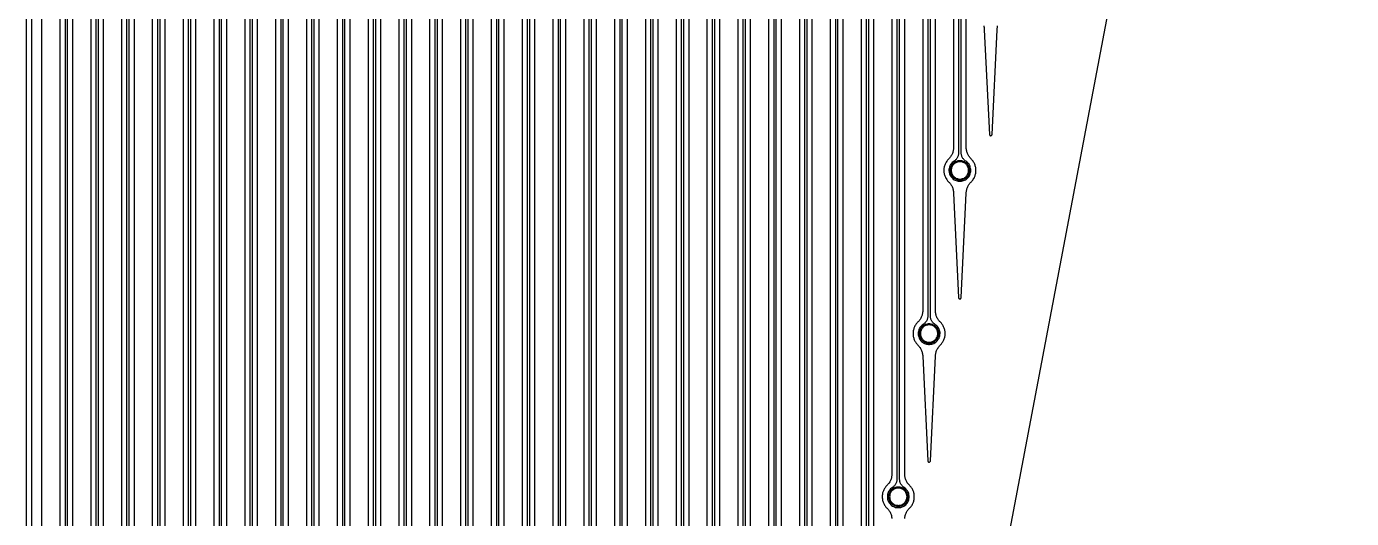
# Model space of a CAD drawing. Header units: metres. Extents: x -1805 to 1655, y -683 to 39617.
# Drawn here: x -2 to 1030, y 3348 to 3731 of the extents above; entities that cross this region are included whole.
import ezdxf

# ---------------------------------------------------------------- set-up
doc = ezdxf.new("R2010")
doc.units = ezdxf.units.M
for name, color, linetype in [('Etching', 5, 'CONTINUOUS'), ('Metal', 4, 'CONTINUOUS'), ('pad_etching', 1, 'CONTINUOUS'), ('PEDOT_SIROF', 6, 'CONTINUOUS')]:
    doc.layers.add(name, color=color, linetype=linetype)

msp = doc.modelspace()

# ---------------------------------------------------------------- linework, layer by layer
at = {"layer": 'Etching'}
for points in [[(1030, 11433.1), (860.1, 9457.2), (860.1, 9457), (858.3, 9436.5), (858, 9436.5), (858, 3836.5), (35.3, -497.7)], [(24, 9134.2), (24, -45.8)], [(34, -45.8), (34, 9134.2)], [(48, 9134.2), (48, 81.1)], [(58, 81.1), (58, 9134.2)], [(72, 9134.2), (72, 208.1)], [(82, 208.1), (82, 9134.2)], [(96, 9134.2), (96, 335.1)], [(106, 335.1), (106, 9134.2)], [(120, 9134.2), (120, 462.1)], [(130, 462.1), (130, 9134.2)], [(144, 9134.2), (144, 589.1)], [(154, 589.1), (154, 9134.2)], [(168, 9134.2), (168, 716.1)], [(178, 716.1), (178, 9134.2)], [(192, 9134.2), (192, 843)], [(202, 843), (202, 9134.2)], [(216, 9134.2), (216, 970)], [(226, 970), (226, 9134.2)], [(240, 9134.2), (240, 1097)], [(250, 1097), (250, 9134.2)], [(264, 9134.2), (264, 1224)], [(274, 1224), (274, 9134.2)], [(288, 9134.2), (288, 1351)], [(298, 1351), (298, 9134.2)], [(312, 9134.2), (312, 1478)], [(322, 1478), (322, 9134.2)], [(336, 9134.2), (336, 1604.9)], [(346, 1604.9), (346, 9134.2)], [(360, 9134.2), (360, 1731.9)], [(370, 1731.9), (370, 9134.2)], [(384, 9134.2), (384, 1858.9)], [(394, 1858.9), (394, 9134.2)], [(408, 9134.2), (408, 1985.9)], [(418, 1985.9), (418, 9134.2)], [(432, 9134.2), (432, 2112.9)], [(442, 2112.9), (442, 9134.2)], [(456, 9134.2), (456, 2239.9)], [(466, 2239.9), (466, 9134.2)], [(480, 9134.2), (480, 2366.8)], [(490, 2366.8), (490, 9134.2)], [(504, 9134.2), (504, 2493.8)], [(514, 2493.8), (514, 9134.2)], [(528, 9134.2), (528, 2620.8)], [(538, 2620.8), (538, 9134.2)], [(552, 9134.2), (552, 2747.8)], [(562, 2747.8), (562, 9134.2)], [(576, 9134.2), (576, 2874.8)], [(586, 2874.8), (586, 9134.2)], [(600, 9134.2), (600, 3001.8)], [(610, 3001.8), (610, 9134.2)], [(624, 9134.2), (624, 3128.8)], [(634, 3128.8), (634, 9134.2)], [(648, 9134.2), (648, 3255.7)], [(658, 3255.7), (658, 9134.2)], [(672, 9134.2), (672, 3382.7), (672, 3382.1), (671.9, 3381.4), (671.8, 3380.8), (671.7, 3380.2), (671.6, 3379.5), (671.4, 3378.9), (671.2, 3378.3), (670.9, 3377.7), (670.6, 3377.2), (670.3, 3376.6), (670, 3376), (669.6, 3375.5), (669.2, 3375), (668.8, 3374.5), (668.3, 3374.1), (667.9, 3373.6), (667.4, 3373.1), (667, 3372.6), (666.7, 3372.1), (666.3, 3371.6), (666, 3371), (665.7, 3370.4), (665.4, 3369.8), (665.2, 3369.2), (665, 3368.6), (664.8, 3368), (664.7, 3367.3), (664.6, 3366.7), (664.5, 3366.1), (664.5, 3365.4), (664.5, 3364.8), (664.5, 3364.1), (664.6, 3363.5), (664.7, 3362.8), (664.8, 3362.2), (665, 3361.6), (665.2, 3360.9), (665.4, 3360.3), (665.7, 3359.7), (666, 3359.2), (666.3, 3358.6), (666.7, 3358.1), (667, 3357.5), (667.4, 3357), (667.9, 3356.5), (668.3, 3356.1), (668.8, 3355.6), (669.2, 3355.1), (669.6, 3354.6), (670, 3354.1), (670.3, 3353.6), (670.6, 3353), (670.9, 3352.4), (671.2, 3351.8), (671.4, 3351.2), (671.6, 3350.6), (671.7, 3350), (671.8, 3349.4), (671.9, 3348.7), (672, 3348.1)], [(682, 3348.1), (682.1, 3348.7), (682.2, 3349.4), (682.3, 3350), (682.4, 3350.6), (682.6, 3351.2), (682.8, 3351.8), (683.1, 3352.4), (683.4, 3353), (683.7, 3353.6), (684, 3354.1), (684.4, 3354.6), (684.8, 3355.1), (685.2, 3355.6), (685.7, 3356.1), (686.1, 3356.5), (686.6, 3357), (687, 3357.5), (687.3, 3358.1), (687.7, 3358.6), (688, 3359.2), (688.3, 3359.7), (688.6, 3360.3), (688.8, 3360.9), (689, 3361.6), (689.2, 3362.2), (689.3, 3362.8), (689.4, 3363.5), (689.5, 3364.1), (689.5, 3364.8), (689.5, 3365.4), (689.5, 3366.1), (689.4, 3366.7), (689.3, 3367.3), (689.2, 3368), (689, 3368.6), (688.8, 3369.2), (688.6, 3369.8), (688.3, 3370.4), (688, 3371), (687.7, 3371.6), (687.3, 3372.1), (687, 3372.6), (686.6, 3373.1), (686.1, 3373.6), (685.7, 3374.1), (685.2, 3374.5), (684.8, 3375), (684.4, 3375.5), (684, 3376), (683.7, 3376.6), (683.4, 3377.2), (683.1, 3377.7), (682.8, 3378.3), (682.6, 3378.9), (682.4, 3379.5), (682.3, 3380.2), (682.2, 3380.8), (682.1, 3381.4), (682, 3382.1), (682, 3382.7), (682, 9134.2)], [(696, 9134.2), (696, 3509.7), (696, 3509.1), (695.9, 3508.4), (695.8, 3507.8), (695.7, 3507.2), (695.6, 3506.5), (695.4, 3505.9), (695.2, 3505.3), (694.9, 3504.7), (694.6, 3504.1), (694.3, 3503.6), (694, 3503), (693.6, 3502.5), (693.2, 3502), (692.8, 3501.5), (692.3, 3501.1), (691.9, 3500.6), (691.4, 3500.1), (691, 3499.6), (690.7, 3499.1), (690.3, 3498.5), (690, 3498), (689.7, 3497.4), (689.4, 3496.8), (689.2, 3496.2), (689, 3495.6), (688.8, 3495), (688.7, 3494.3), (688.6, 3493.7), (688.5, 3493), (688.5, 3492.4), (688.5, 3491.7), (688.5, 3491.1), (688.6, 3490.4), (688.7, 3489.8), (688.8, 3489.2), (689, 3488.5), (689.2, 3487.9), (689.4, 3487.3), (689.7, 3486.7), (690, 3486.2), (690.3, 3485.6), (690.7, 3485), (691, 3484.5), (691.4, 3484), (691.9, 3483.5), (692.3, 3483.1), (692.8, 3482.6), (693.2, 3482.1), (693.6, 3481.6), (694, 3481.1), (694.3, 3480.5), (694.6, 3480), (694.9, 3479.4), (695.2, 3478.8), (695.4, 3478.2), (695.6, 3477.6), (695.7, 3477), (695.8, 3476.3), (695.9, 3475.7), (696, 3475.1), (696, 3474.4), (700, 3393), (700, 3392.9), (700, 3392.8), (700.1, 3392.6), (700.2, 3392.5), (700.2, 3392.4), (700.3, 3392.3), (700.4, 3392.3), (700.5, 3392.2), (700.6, 3392.1), (700.7, 3392.1), (700.9, 3392.1), (701, 3392.1), (701.1, 3392.1), (701.3, 3392.1), (701.4, 3392.1), (701.5, 3392.2), (701.6, 3392.3), (701.7, 3392.3), (701.8, 3392.4), (701.8, 3392.5), (701.9, 3392.6), (702, 3392.8), (702, 3392.9), (702, 3393), (706, 3474.4), (706, 3475.1), (706.1, 3475.7), (706.2, 3476.3), (706.3, 3477), (706.4, 3477.6), (706.6, 3478.2), (706.8, 3478.8), (707.1, 3479.4), (707.4, 3480), (707.7, 3480.5), (708, 3481.1), (708.4, 3481.6), (708.8, 3482.1), (709.2, 3482.6), (709.7, 3483.1), (710.1, 3483.5), (710.6, 3484), (711, 3484.5), (711.3, 3485), (711.7, 3485.6), (712, 3486.2), (712.3, 3486.7), (712.6, 3487.3), (712.8, 3487.9), (713, 3488.5), (713.2, 3489.2), (713.3, 3489.8), (713.4, 3490.4), (713.5, 3491.1), (713.5, 3491.7), (713.5, 3492.4), (713.5, 3493), (713.4, 3493.7), (713.3, 3494.3), (713.2, 3495), (713, 3495.6), (712.8, 3496.2), (712.6, 3496.8), (712.3, 3497.4), (712, 3498), (711.7, 3498.5), (711.3, 3499.1), (711, 3499.6), (710.6, 3500.1), (710.1, 3500.6), (709.7, 3501.1), (709.2, 3501.5), (708.8, 3502), (708.4, 3502.5), (708, 3503), (707.7, 3503.6), (707.4, 3504.1), (707.1, 3504.7), (706.8, 3505.3), (706.6, 3505.9), (706.4, 3506.5), (706.3, 3507.2), (706.2, 3507.8), (706.1, 3508.4), (706, 3509.1), (706, 3509.7), (706, 9134.2)], [(720, 9134.2), (720, 3636.7), (720, 3636), (719.9, 3635.4), (719.8, 3634.8), (719.7, 3634.1), (719.6, 3633.5), (719.4, 3632.9), (719.2, 3632.3), (718.9, 3631.7), (718.6, 3631.1), (718.3, 3630.6), (718, 3630), (717.6, 3629.5), (717.2, 3629), (716.8, 3628.5), (716.3, 3628), (715.9, 3627.6), (715.4, 3627.1), (715, 3626.6), (714.7, 3626.1), (714.3, 3625.5), (714, 3625), (713.7, 3624.4), (713.4, 3623.8), (713.2, 3623.2), (713, 3622.6), (712.8, 3621.9), (712.7, 3621.3), (712.6, 3620.7), (712.5, 3620), (712.5, 3619.4), (712.5, 3618.7), (712.5, 3618.1), (712.6, 3617.4), (712.7, 3616.8), (712.8, 3616.2), (713, 3615.5), (713.2, 3614.9), (713.4, 3614.3), (713.7, 3613.7), (714, 3613.1), (714.3, 3612.6), (714.7, 3612), (715, 3611.5), (715.4, 3611), (715.9, 3610.5), (716.3, 3610), (716.8, 3609.6), (717.2, 3609.1), (717.6, 3608.6), (718, 3608.1), (718.3, 3607.5), (718.6, 3607), (718.9, 3606.4), (719.2, 3605.8), (719.4, 3605.2), (719.6, 3604.6), (719.7, 3604), (719.8, 3603.3), (719.9, 3602.7), (720, 3602), (720, 3601.4), (724, 3520), (724, 3519.9), (724, 3519.7), (724.1, 3519.6), (724.2, 3519.5), (724.2, 3519.4), (724.3, 3519.3), (724.4, 3519.2), (724.5, 3519.2), (724.6, 3519.1), (724.7, 3519.1), (724.9, 3519.1), (725, 3519), (725.1, 3519.1), (725.3, 3519.1), (725.4, 3519.1), (725.5, 3519.2), (725.6, 3519.2), (725.7, 3519.3), (725.8, 3519.4), (725.8, 3519.5), (725.9, 3519.6), (726, 3519.7), (726, 3519.9), (726, 3520), (730, 3601.4), (730, 3602), (730.1, 3602.7), (730.2, 3603.3), (730.3, 3604), (730.4, 3604.6), (730.6, 3605.2), (730.8, 3605.8), (731.1, 3606.4), (731.4, 3607), (731.7, 3607.5), (732, 3608.1), (732.4, 3608.6), (732.8, 3609.1), (733.2, 3609.6), (733.7, 3610), (734.1, 3610.5), (734.6, 3611), (735, 3611.5), (735.3, 3612), (735.7, 3612.6), (736, 3613.1), (736.3, 3613.7), (736.6, 3614.3), (736.8, 3614.9), (737, 3615.5), (737.2, 3616.2), (737.3, 3616.8), (737.4, 3617.4), (737.5, 3618.1), (737.5, 3618.7), (737.5, 3619.4), (737.5, 3620), (737.4, 3620.7), (737.3, 3621.3), (737.2, 3621.9), (737, 3622.6), (736.8, 3623.2), (736.6, 3623.8), (736.3, 3624.4), (736, 3625), (735.7, 3625.5), (735.3, 3626.1), (735, 3626.6), (734.6, 3627.1), (734.1, 3627.6), (733.7, 3628), (733.2, 3628.5), (732.8, 3629), (732.4, 3629.5), (732, 3630), (731.7, 3630.6), (731.4, 3631.1), (731.1, 3631.7), (730.8, 3632.3), (730.6, 3632.9), (730.4, 3633.5), (730.3, 3634.1), (730.2, 3634.8), (730.1, 3635.4), (730, 3636), (730, 3636.7), (730, 9134.2)], [(10, -202.7), (10, 4155.7)], [(743.6, 3731.6), (743.7, 3730.9), (743.8, 3730.3), (743.9, 3729.7), (744, 3729), (744, 3728.4), (748, 3647), (748, 3646.9), (748, 3646.7), (748.1, 3646.6), (748.2, 3646.5), (748.2, 3646.4), (748.3, 3646.3), (748.4, 3646.2), (748.5, 3646.2), (748.6, 3646.1), (748.7, 3646.1), (748.9, 3646), (749, 3646), (749.1, 3646), (749.3, 3646.1), (749.4, 3646.1), (749.5, 3646.2), (749.6, 3646.2), (749.7, 3646.3), (749.8, 3646.4), (749.8, 3646.5), (749.9, 3646.6), (750, 3646.7), (750, 3646.9), (750, 3647), (754, 3728.4), (754, 3729), (754.1, 3729.7), (754.2, 3730.3), (754.3, 3730.9), (754.4, 3731.6)]]:
    msp.add_lwpolyline(points, dxfattribs=at)
at = {"layer": 'Metal'}
for points in [[(30, -49.7), (30, 9436.5), (28, 9436.5), (28, 9436.5), (28, -49.7)], [(54, 77.3), (54, 9436.5), (52, 9436.5), (52, 9436.5), (52, 77.3)], [(78, 204.3), (78, 9436.5), (76, 9436.5), (76, 9436.5), (76, 204.3)], [(102, 331.3), (102, 9436.5), (100, 9436.5), (100, 9436.5), (100, 331.3)], [(126, 458.3), (126, 9436.5), (124, 9436.5), (124, 9436.5), (124, 458.3)], [(150, 585.3), (150, 9436.5), (148, 9436.5), (148, 9436.5), (148, 585.3)], [(174, 712.2), (174, 9436.5), (172, 9436.5), (172, 9436.5), (172, 712.2)], [(198, 839.2), (198, 9436.5), (196, 9436.5), (196, 9436.5), (196, 839.2)], [(222, 966.2), (222, 9436.5), (220, 9436.5), (220, 9436.5), (220, 966.2)], [(246, 1093.2), (246, 9436.5), (244, 9436.5), (244, 9436.5), (244, 1093.2)], [(270, 1220.2), (270, 9436.5), (268, 9436.5), (268, 9436.5), (268, 1220.2)], [(294, 1347.2), (294, 9436.5), (292, 9436.5), (292, 9436.5), (292, 1347.2)], [(318, 1474.1), (318, 9436.5), (316, 9436.5), (316, 9436.5), (316, 1474.1)], [(342, 1601.1), (342, 9436.5), (340, 9436.5), (340, 9436.5), (340, 1601.1)], [(366, 1728.1), (366, 9436.5), (364, 9436.5), (364, 9436.5), (364, 1728.1)], [(390, 1855.1), (390, 9436.5), (388, 9436.5), (388, 9436.5), (388, 1855.1)], [(414, 1982.1), (414, 9436.5), (412, 9436.5), (412, 9436.5), (412, 1982.1)], [(438, 2109.1), (438, 9436.5), (436, 9436.5), (436, 9436.5), (436, 2109.1)], [(462, 2236.1), (462, 9436.5), (460, 9436.5), (460, 9436.5), (460, 2236.1)], [(486, 2363), (486, 9436.5), (484, 9436.5), (484, 9436.5), (484, 2363)], [(510, 2490), (510, 9436.5), (508, 9436.5), (508, 9436.5), (508, 2490)], [(534, 2617), (534, 9436.5), (532, 9436.5), (532, 9436.5), (532, 2617)], [(558, 2744), (558, 9436.5), (556, 9436.5), (556, 9436.5), (556, 2744)], [(580, 9436.5), (580, 2871)], [(582, 2871), (582, 9436.5)], [(604, 9436.5), (604, 2998)], [(606, 2998), (606, 9436.5)], [(628, 9436.5), (628, 3124.9)], [(630, 3124.9), (630, 9436.5)], [(652, 9436.5), (652, 3251.9)], [(654, 3251.9), (654, 9436.5)], [(676, 9436.5), (676, 3378.9), (676, 3378.4), (675.9, 3377.9), (675.8, 3377.3), (675.7, 3376.8), (675.6, 3376.3), (675.4, 3375.8), (675.2, 3375.3), (674.9, 3374.9), (674.6, 3374.4), (674.3, 3374), (674, 3373.6), (673.6, 3373.2), (673.2, 3372.8), (672.8, 3372.5), (672.4, 3372.2), (671.7, 3371.7), (671, 3371.1), (670.5, 3370.5), (669.9, 3369.8), (669.5, 3369.1), (669.1, 3368.3), (668.9, 3367.5), (668.7, 3366.7), (668.5, 3365.8), (668.5, 3365), (668.6, 3364.1), (668.7, 3363.3), (668.9, 3362.5), (669.2, 3361.7), (669.6, 3360.9), (670.1, 3360.2), (670.6, 3359.5), (671.2, 3358.9), (671.8, 3358.3), (672.5, 3357.8), (673.3, 3357.4), (674.1, 3357.1), (674.9, 3356.8), (675.7, 3356.7), (676.6, 3356.6), (677.4, 3356.6), (678.3, 3356.7), (679.1, 3356.8), (679.9, 3357.1), (680.7, 3357.4), (681.5, 3357.8), (682.2, 3358.3), (682.8, 3358.9), (683.4, 3359.5), (683.9, 3360.2), (684.4, 3360.9), (684.8, 3361.7), (685.1, 3362.5), (685.3, 3363.3), (685.4, 3364.1), (685.5, 3365), (685.5, 3365.8), (685.3, 3366.7), (685.1, 3367.5), (684.9, 3368.3), (684.5, 3369.1), (684.1, 3369.8), (683.5, 3370.5), (683, 3371.1), (682.3, 3371.7), (681.6, 3372.2), (681.2, 3372.5), (680.8, 3372.8), (680.4, 3373.2), (680, 3373.6), (679.7, 3374), (679.4, 3374.4), (679.1, 3374.9), (678.8, 3375.3), (678.6, 3375.8), (678.4, 3376.3), (678.3, 3376.8), (678.2, 3377.3), (678.1, 3377.9), (678, 3378.4), (678, 3378.9), (678, 9436.5)], [(700, 9436.5), (700, 3505.9), (700, 3505.4), (699.9, 3504.8), (699.8, 3504.3), (699.7, 3503.8), (699.6, 3503.3), (699.4, 3502.8), (699.2, 3502.3), (698.9, 3501.8), (698.6, 3501.4), (698.3, 3501), (698, 3500.6), (697.6, 3500.2), (697.2, 3499.8), (696.8, 3499.5), (696.4, 3499.2), (695.7, 3498.7), (695, 3498.1), (694.5, 3497.5), (693.9, 3496.8), (693.5, 3496.1), (693.1, 3495.3), (692.9, 3494.5), (692.7, 3493.7), (692.5, 3492.8), (692.5, 3492), (692.6, 3491.1), (692.7, 3490.3), (692.9, 3489.4), (693.2, 3488.6), (693.6, 3487.9), (694.1, 3487.2), (694.6, 3486.5), (695.2, 3485.9), (695.8, 3485.3), (696.5, 3484.8), (697.3, 3484.4), (698.1, 3484.1), (698.9, 3483.8), (699.7, 3483.7), (700.6, 3483.6), (701.4, 3483.6), (702.3, 3483.7), (703.1, 3483.8), (703.9, 3484.1), (704.7, 3484.4), (705.5, 3484.8), (706.2, 3485.3), (706.8, 3485.9), (707.4, 3486.5), (707.9, 3487.2), (708.4, 3487.9), (708.8, 3488.6), (709.1, 3489.4), (709.3, 3490.3), (709.4, 3491.1), (709.5, 3492), (709.5, 3492.8), (709.3, 3493.7), (709.1, 3494.5), (708.9, 3495.3), (708.5, 3496.1), (708.1, 3496.8), (707.5, 3497.5), (707, 3498.1), (706.3, 3498.7), (705.6, 3499.2), (705.2, 3499.5), (704.8, 3499.8), (704.4, 3500.2), (704, 3500.6), (703.7, 3501), (703.4, 3501.4), (703.1, 3501.8), (702.8, 3502.3), (702.6, 3502.8), (702.4, 3503.3), (702.3, 3503.8), (702.2, 3504.3), (702.1, 3504.8), (702, 3505.4), (702, 3505.9), (702, 9436.5)], [(724, 9436.5), (724, 3632.9), (724, 3632.3), (723.9, 3631.8), (723.8, 3631.3), (723.7, 3630.8), (723.6, 3630.3), (723.4, 3629.8), (723.2, 3629.3), (722.9, 3628.8), (722.6, 3628.4), (722.3, 3628), (722, 3627.5), (721.6, 3627.2), (721.2, 3626.8), (720.8, 3626.5), (720.4, 3626.2), (719.7, 3625.7), (719, 3625.1), (718.5, 3624.5), (717.9, 3623.8), (717.5, 3623.1), (717.1, 3622.3), (716.9, 3621.5), (716.7, 3620.6), (716.5, 3619.8), (716.5, 3618.9), (716.6, 3618.1), (716.7, 3617.3), (716.9, 3616.4), (717.2, 3615.6), (717.6, 3614.9), (718.1, 3614.1), (718.6, 3613.5), (719.2, 3612.9), (719.8, 3612.3), (720.5, 3611.8), (721.3, 3611.4), (722.1, 3611.1), (722.9, 3610.8), (723.7, 3610.6), (724.6, 3610.6), (725.4, 3610.6), (726.3, 3610.6), (727.1, 3610.8), (727.9, 3611.1), (728.7, 3611.4), (729.5, 3611.8), (730.2, 3612.3), (730.8, 3612.9), (731.4, 3613.5), (731.9, 3614.1), (732.4, 3614.9), (732.8, 3615.6), (733.1, 3616.4), (733.3, 3617.3), (733.4, 3618.1), (733.5, 3618.9), (733.5, 3619.8), (733.3, 3620.6), (733.1, 3621.5), (732.9, 3622.3), (732.5, 3623.1), (732.1, 3623.8), (731.5, 3624.5), (731, 3625.1), (730.3, 3625.7), (729.6, 3626.2), (729.2, 3626.5), (728.8, 3626.8), (728.4, 3627.2), (728, 3627.5), (727.7, 3628), (727.4, 3628.4), (727.1, 3628.8), (726.8, 3629.3), (726.6, 3629.8), (726.4, 3630.3), (726.3, 3630.8), (726.2, 3631.3), (726.1, 3631.8), (726, 3632.3), (726, 3632.9), (726, 9436.5)], [(-2, -200.4), (-2, 4153.4)], [(2, 4153.4), (2, -200.4)]]:
    msp.add_lwpolyline(points, dxfattribs=at)
at = {"layer": 'pad_etching'}
for points in [[(731.8, 3619), (731.7, 3619.7), (731.6, 3620.4), (731.5, 3621), (731.2, 3621.6), (731, 3622.2), (730.6, 3622.8), (730.2, 3623.3), (729.8, 3623.8), (729.3, 3624.3), (728.8, 3624.7), (728.2, 3625), (727.6, 3625.3), (727, 3625.5), (726.3, 3625.7), (725.7, 3625.8), (725, 3625.8), (724.3, 3625.8), (723.7, 3625.7), (723, 3625.5), (722.4, 3625.3), (721.8, 3625), (721.2, 3624.7), (720.7, 3624.3), (720.2, 3623.8), (719.8, 3623.3), (719.4, 3622.8), (719, 3622.2), (718.8, 3621.6), (718.5, 3621), (718.4, 3620.4), (718.3, 3619.7), (718.2, 3619), (718.3, 3618.4), (718.4, 3617.7), (718.5, 3617.1), (718.8, 3616.5), (719, 3615.9), (719.4, 3615.3), (719.8, 3614.8), (720.2, 3614.3), (720.7, 3613.8), (721.2, 3613.4), (721.8, 3613.1), (722.4, 3612.8), (723, 3612.6), (723.7, 3612.4), (724.3, 3612.3), (725, 3612.3), (725.7, 3612.3), (726.3, 3612.4), (727, 3612.6), (727.6, 3612.8), (728.2, 3613.1), (728.8, 3613.4), (729.3, 3613.8), (729.8, 3614.3), (730.2, 3614.8), (730.6, 3615.3), (731, 3615.9), (731.2, 3616.5), (731.5, 3617.1), (731.6, 3617.7), (731.7, 3618.4), (731.8, 3619)], [(707.8, 3492.1), (707.7, 3492.7), (707.6, 3493.4), (707.5, 3494), (707.2, 3494.6), (707, 3495.2), (706.6, 3495.8), (706.2, 3496.3), (705.8, 3496.8), (705.3, 3497.3), (704.8, 3497.7), (704.2, 3498), (703.6, 3498.3), (703, 3498.5), (702.3, 3498.7), (701.7, 3498.8), (701, 3498.8), (700.3, 3498.8), (699.7, 3498.7), (699, 3498.5), (698.4, 3498.3), (697.8, 3498), (697.2, 3497.7), (696.7, 3497.3), (696.2, 3496.8), (695.8, 3496.3), (695.4, 3495.8), (695, 3495.2), (694.8, 3494.6), (694.5, 3494), (694.4, 3493.4), (694.3, 3492.7), (694.2, 3492.1), (694.3, 3491.4), (694.4, 3490.7), (694.5, 3490.1), (694.8, 3489.5), (695, 3488.9), (695.4, 3488.3), (695.8, 3487.8), (696.2, 3487.3), (696.7, 3486.8), (697.2, 3486.5), (697.8, 3486.1), (698.4, 3485.8), (699, 3485.6), (699.7, 3485.4), (700.3, 3485.3), (701, 3485.3), (701.7, 3485.3), (702.3, 3485.4), (703, 3485.6), (703.6, 3485.8), (704.2, 3486.1), (704.8, 3486.5), (705.3, 3486.8), (705.8, 3487.3), (706.2, 3487.8), (706.6, 3488.3), (707, 3488.9), (707.2, 3489.5), (707.5, 3490.1), (707.6, 3490.7), (707.7, 3491.4), (707.8, 3492.1)], [(683.8, 3365.1), (683.7, 3365.7), (683.6, 3366.4), (683.5, 3367), (683.2, 3367.7), (683, 3368.3), (682.6, 3368.8), (682.2, 3369.4), (681.8, 3369.9), (681.3, 3370.3), (680.8, 3370.7), (680.2, 3371), (679.6, 3371.3), (679, 3371.5), (678.3, 3371.7), (677.7, 3371.8), (677, 3371.8), (676.3, 3371.8), (675.7, 3371.7), (675, 3371.5), (674.4, 3371.3), (673.8, 3371), (673.2, 3370.7), (672.7, 3370.3), (672.2, 3369.9), (671.8, 3369.4), (671.4, 3368.8), (671, 3368.3), (670.8, 3367.7), (670.5, 3367), (670.4, 3366.4), (670.3, 3365.7), (670.2, 3365.1), (670.3, 3364.4), (670.4, 3363.8), (670.5, 3363.1), (670.8, 3362.5), (671, 3361.9), (671.4, 3361.3), (671.8, 3360.8), (672.2, 3360.3), (672.7, 3359.9), (673.2, 3359.5), (673.8, 3359.1), (674.4, 3358.8), (675, 3358.6), (675.7, 3358.5), (676.3, 3358.4), (677, 3358.3), (677.7, 3358.4), (678.3, 3358.5), (679, 3358.6), (679.6, 3358.8), (680.2, 3359.1), (680.8, 3359.5), (681.3, 3359.9), (681.8, 3360.3), (682.2, 3360.8), (682.6, 3361.3), (683, 3361.9), (683.2, 3362.5), (683.5, 3363.1), (683.6, 3363.8), (683.7, 3364.4), (683.8, 3365.1)]]:
    msp.add_lwpolyline(points, close=True, dxfattribs=at)
at = {"layer": 'PEDOT_SIROF'}
for points in [[(732.5, 3619), (732.5, 3619.8), (732.4, 3620.5), (732.2, 3621.2), (731.9, 3621.9), (731.6, 3622.6), (731.2, 3623.2), (730.8, 3623.8), (730.3, 3624.4), (729.8, 3624.8), (729.2, 3625.3), (728.5, 3625.7), (727.9, 3626), (727.2, 3626.2), (726.5, 3626.4), (725.7, 3626.5), (725, 3626.5), (724.3, 3626.5), (723.5, 3626.4), (722.8, 3626.2), (722.1, 3626), (721.5, 3625.7), (720.8, 3625.3), (720.2, 3624.8), (719.7, 3624.4), (719.2, 3623.8), (718.8, 3623.2), (718.4, 3622.6), (718.1, 3621.9), (717.8, 3621.2), (717.6, 3620.5), (717.5, 3619.8), (717.5, 3619), (717.5, 3618.3), (717.6, 3617.6), (717.8, 3616.9), (718.1, 3616.2), (718.4, 3615.5), (718.8, 3614.9), (719.2, 3614.3), (719.7, 3613.7), (720.2, 3613.3), (720.8, 3612.8), (721.5, 3612.4), (722.1, 3612.1), (722.8, 3611.9), (723.5, 3611.7), (724.3, 3611.6), (725, 3611.5), (725.7, 3611.6), (726.5, 3611.7), (727.2, 3611.9), (727.9, 3612.1), (728.5, 3612.4), (729.2, 3612.8), (729.8, 3613.3), (730.3, 3613.7), (730.8, 3614.3), (731.2, 3614.9), (731.6, 3615.5), (731.9, 3616.2), (732.2, 3616.9), (732.4, 3617.6), (732.5, 3618.3), (732.5, 3619)], [(708.5, 3492.1), (708.5, 3492.8), (708.4, 3493.5), (708.2, 3494.2), (707.9, 3494.9), (707.6, 3495.6), (707.2, 3496.2), (706.8, 3496.8), (706.3, 3497.4), (705.8, 3497.9), (705.2, 3498.3), (704.5, 3498.7), (703.9, 3499), (703.2, 3499.2), (702.5, 3499.4), (701.7, 3499.5), (701, 3499.6), (700.3, 3499.5), (699.5, 3499.4), (698.8, 3499.2), (698.1, 3499), (697.5, 3498.7), (696.8, 3498.3), (696.2, 3497.9), (695.7, 3497.4), (695.2, 3496.8), (694.8, 3496.2), (694.4, 3495.6), (694.1, 3494.9), (693.8, 3494.2), (693.6, 3493.5), (693.5, 3492.8), (693.5, 3492.1), (693.5, 3491.3), (693.6, 3490.6), (693.8, 3489.9), (694.1, 3489.2), (694.4, 3488.5), (694.8, 3487.9), (695.2, 3487.3), (695.7, 3486.8), (696.2, 3486.3), (696.8, 3485.8), (697.5, 3485.4), (698.1, 3485.1), (698.8, 3484.9), (699.5, 3484.7), (700.3, 3484.6), (701, 3484.6), (701.7, 3484.6), (702.5, 3484.7), (703.2, 3484.9), (703.9, 3485.1), (704.5, 3485.4), (705.2, 3485.8), (705.8, 3486.3), (706.3, 3486.8), (706.8, 3487.3), (707.2, 3487.9), (707.6, 3488.5), (707.9, 3489.2), (708.2, 3489.9), (708.4, 3490.6), (708.5, 3491.3), (708.5, 3492.1)], [(684.5, 3365.1), (684.5, 3365.8), (684.4, 3366.5), (684.2, 3367.3), (683.9, 3367.9), (683.6, 3368.6), (683.2, 3369.2), (682.8, 3369.8), (682.3, 3370.4), (681.8, 3370.9), (681.2, 3371.3), (680.5, 3371.7), (679.9, 3372), (679.2, 3372.3), (678.5, 3372.4), (677.7, 3372.5), (677, 3372.6), (676.3, 3372.5), (675.5, 3372.4), (674.8, 3372.3), (674.1, 3372), (673.5, 3371.7), (672.8, 3371.3), (672.2, 3370.9), (671.7, 3370.4), (671.2, 3369.8), (670.8, 3369.2), (670.4, 3368.6), (670.1, 3367.9), (669.8, 3367.3), (669.6, 3366.5), (669.5, 3365.8), (669.5, 3365.1), (669.5, 3364.3), (669.6, 3363.6), (669.8, 3362.9), (670.1, 3362.2), (670.4, 3361.5), (670.8, 3360.9), (671.2, 3360.3), (671.7, 3359.8), (672.2, 3359.3), (672.8, 3358.8), (673.5, 3358.5), (674.1, 3358.2), (674.8, 3357.9), (675.5, 3357.7), (676.3, 3357.6), (677, 3357.6), (677.7, 3357.6), (678.5, 3357.7), (679.2, 3357.9), (679.9, 3358.2), (680.5, 3358.5), (681.2, 3358.8), (681.8, 3359.3), (682.3, 3359.8), (682.8, 3360.3), (683.2, 3360.9), (683.6, 3361.5), (683.9, 3362.2), (684.2, 3362.9), (684.4, 3363.6), (684.5, 3364.3), (684.5, 3365.1)]]:
    msp.add_lwpolyline(points, close=True, dxfattribs=at)

doc.saveas('drawing.dxf')
